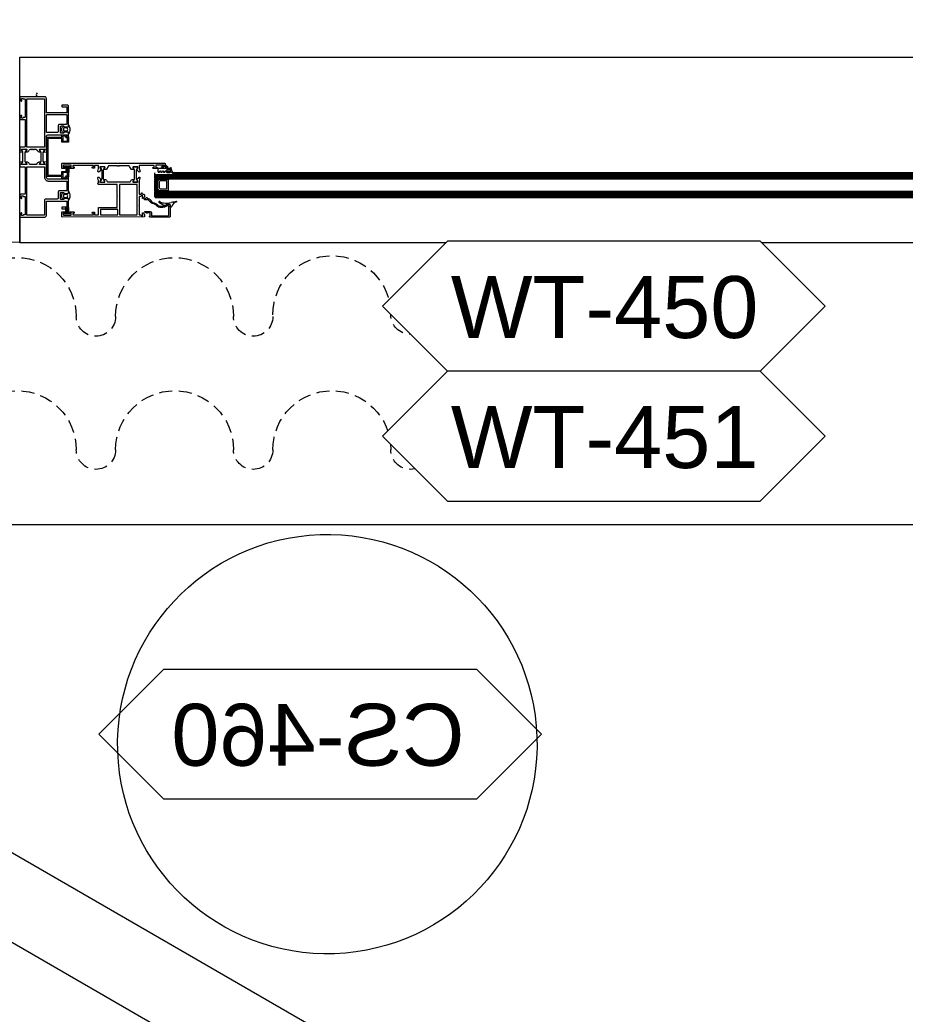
# Model space of a CAD drawing. Header units: centimetres. Extents: x 118932 to 154602, y -32682 to -23521.
# Drawn here: x 140255.7 to 140341.4, y -25338.7 to -25242.4 of the extents above; entities that cross this region are included whole.
import ezdxf
from ezdxf.enums import TextEntityAlignment as Align

# ---------------------------------------------------------------- set-up
doc = ezdxf.new("R2010")
doc.units = ezdxf.units.CM
doc.header["$LTSCALE"] = 50
doc.header["$MEASUREMENT"] = 0
doc.linetypes.add('HIDDEN', pattern=[0.375, 0.25, -0.125])
for name, color, linetype, lineweight, true_color in [('GEN_00_BL_Yazı', 7, 'Continuous', 0, 0x4f5250), ('GEN_02_TF_Mobilya', 7, 'Continuous', 5, 0x745e3d), ('GEN_02_TF_Pencere', 7, 'Continuous', 9, 0x6093ac), ('GEN_05_ML_Alçıpan_giydirme', 7, 'Continuous', 18, 0x7ebab5), ('GEN_05_ML_Mermer', 7, 'Continuous', 9, 0x9d8692)]:
    doc.layers.add(name, color=color, linetype=linetype, lineweight=lineweight, true_color=true_color)
doc.layers.add('GEN_02_TF_Halı', color=7, linetype='Continuous', lineweight=5, true_color=0x903373, transparency=0.8)
doc.styles.add('Arial_6', font='arial.ttf', dxfattribs={"height": 59.5325})

# ---------------------------------------------------------------- blocks, each defined once
blk = doc.blocks.new('P7_')
at = {"layer": 'GEN_02_TF_Pencere'}
for p, q in [((163302.62, -16172.343, 0), (163302.456, -16172.447, 0)), ((163302.87, -16172.342, 0), (163302.62, -16172.343, 0)), ((163302.63, -16172.413, 0), (163302.86, -16172.413, 0)), ((163303.033, -16172.446, 0), (163302.87, -16172.342, 0)), ((163301.785, -16173.069, 0), (163301.835, -16173.019, 0)), ((163301.785, -16173.569, 0), (163301.785, -16173.069, 0)), ((163301.785, -16173.219, 0), (163382.715, -16173.219, 0)), ((163301.785, -16173.319, 0), (163382.715, -16173.319, 0)), ((163302.095, -16172.652, 0), (163302.096, -16172.903, 0)), ((163302.106, -16172.942, 0), (163302.138, -16172.999, 0)), ((163302.52, -16172.625, 0), (163302.125, -16172.625, 0)), ((163302.214, -16172.996, 0), (163302.269, -16172.863, 0)), ((163302.325, -16172.863, 0), (163302.38, -16172.996, 0)), ((163302.456, -16172.999, 0), (163302.534, -16172.859, 0)), ((163302.48, -16172.51, 0), (163302.52, -16172.51, 0)), ((163302.52, -16172.51, 0), (163302.52, -16172.625, 0)), ((163302.589, -16172.862, 0), (163302.645, -16172.996, 0)), ((163302.6, -16172.598, 0), (163302.6, -16172.44, 0)), ((163302.86, -16172.625, 0), (163302.63, -16172.625, 0)), ((163302.72, -16172.999, 0), (163302.799, -16172.859, 0)), ((163302.853, -16172.862, 0), (163302.892, -16172.955, 0)), ((163302.881, -16172.617, 0), (163302.881, -16172.617, 0)), ((163302.89, -16172.439, 0), (163302.89, -16172.598, 0)), ((163302.892, -16172.955, 0), (163302.892, -16172.955, 0)), ((163302.935, -16172.827, 0), (163302.935, -16172.808, 0)), ((163302.935, -16172.827, 0), (163302.935, -16172.827, 0)), ((163302.97, -16172.624, 0), (163302.97, -16172.51, 0)), ((163302.97, -16172.51, 0), (163303.01, -16172.51, 0)), ((163303.27, -16172.624, 0), (163302.97, -16172.624, 0)), ((163302.986, -16173.013, 0), (163303.24, -16173.013, 0)), ((163303.035, -16172.72, 0), (163303.22, -16172.72, 0)), ((163303.221, -16172.915, 0), (163303.035, -16172.915, 0)), ((163303.3, -16172.537, 0), (163303.3, -16172.598, 0)), ((163303.32, -16172.808, 0), (163303.32, -16172.827, 0)), ((163303.399, -16172.967, 0), (163303.611, -16173.166, 0)), ((163303.663, -16173.127, 0), (163303.484, -16172.911, 0)), ((163303.574, -16173.019, 0), (163382.665, -16173.019, 0)), ((163303.656, -16173.119, 0), (163382.715, -16173.119, 0)), ((163301.785, -16173.419, 0), (163382.715, -16173.419, 0)), ((163301.785, -16173.519, 0), (163382.715, -16173.519, 0)), ((163301.835, -16173.619, 0), (163301.785, -16173.569, 0)), ((163302.16, -16173.619, 0), (163301.785, -16173.619, 0)), ((163301.785, -16173.619, 0), (163301.785, -16174.819, 0)), ((163301.785, -16174.819, 0), (163301.785, -16173.619, 0)), ((163301.825, -16174.819, 0), (163301.825, -16173.619, 0)), ((163301.865, -16174.819, 0), (163301.865, -16173.619, 0)), ((163301.905, -16174.819, 0), (163301.905, -16173.619, 0)), ((163301.945, -16174.819, 0), (163301.945, -16173.619, 0)), ((163301.985, -16174.819, 0), (163301.985, -16173.619, 0)), ((163302.01, -16173.769, 0), (163302.16, -16173.619, 0)), ((163302.01, -16174.669, 0), (163302.01, -16173.769, 0)), ((163302.025, -16173.754, 0), (163302.025, -16173.619, 0)), ((163302.065, -16173.714, 0), (163302.065, -16173.619, 0)), ((163302.085, -16173.799, 0), (163302.235, -16173.649, 0)), ((163302.085, -16174.639, 0), (163302.085, -16173.799, 0)), ((163302.105, -16173.674, 0), (163302.105, -16173.619, 0)), ((163302.145, -16173.634, 0), (163302.145, -16173.619, 0)), ((163302.16, -16173.619, 0), (163382.34, -16173.619, 0)), ((163302.235, -16173.649, 0), (163303.085, -16173.649, 0)), ((163302.235, -16173.899, 0), (163302.335, -16173.799, 0)), ((163302.235, -16174.539, 0), (163302.235, -16173.899, 0)), ((163302.335, -16173.799, 0), (163302.935, -16173.799, 0)), ((163302.935, -16173.799, 0), (163302.935, -16174.639, 0)), ((163303.085, -16173.649, 0), (163303.085, -16174.789, 0)), ((163301.785, -16174.869, 0), (163301.835, -16174.819, 0)), ((163301.785, -16174.819, 0), (163302.16, -16174.819, 0)), ((163301.785, -16174.819, 0), (163301.785, -16174.819, 0)), ((163301.785, -16175.369, 0), (163301.785, -16174.869, 0)), ((163301.785, -16174.919, 0), (163382.715, -16174.919, 0)), ((163301.785, -16175.019, 0), (163382.715, -16175.019, 0)), ((163301.785, -16175.119, 0), (163382.715, -16175.119, 0)), ((163301.785, -16175.219, 0), (163382.715, -16175.219, 0)), ((163301.785, -16175.319, 0), (163382.715, -16175.319, 0)), ((163302.16, -16174.819, 0), (163302.01, -16174.669, 0)), ((163302.025, -16174.819, 0), (163302.025, -16174.684, 0)), ((163302.065, -16174.819, 0), (163302.065, -16174.724, 0)), ((163302.235, -16174.789, 0), (163302.085, -16174.639, 0)), ((163302.105, -16174.819, 0), (163302.105, -16174.764, 0)), ((163302.145, -16174.819, 0), (163302.145, -16174.804, 0)), ((163302.16, -16174.819, 0), (163382.34, -16174.819, 0)), ((163302.335, -16174.639, 0), (163302.235, -16174.539, 0)), ((163303.085, -16174.789, 0), (163302.235, -16174.789, 0)), ((163302.935, -16174.639, 0), (163302.335, -16174.639, 0)), ((163301.835, -16175.419, 0), (163301.785, -16175.369, 0)), ((163301.835, -16175.419, 0), (163382.665, -16175.419, 0)), ((163302.237, -16175.819, 0), (163302.25, -16175.821, 0)), ((163302.925, -16176.136, 0), (163302.905, -16176.145, 0)), ((163303.235, -16176.125, 0), (163302.974, -16176.125, 0)), ((163303.265, -16176.335, 0), (163303.265, -16176.15, 0)), ((163303.333, -16176.36, 0), (163303.295, -16176.36, 0)), ((163303.295, -16176.36, 0), (163303.295, -16176.36, 0))]:
    blk.add_line(p, q, dxfattribs=at)
at = {"layer": 'GEN_02_TF_Pencere', "linetype": 'Continuous'}
for p, q in [((163293.159, -16172.515, 0), (163293.159, -16173.025, 0)), ((163293.179, -16172.515, 0), (163293.179, -16173.025, 0)), ((163293.199, -16172.515, 0), (163293.199, -16173.025, 0)), ((163293.219, -16172.515, 0), (163293.219, -16173.025, 0)), ((163293.239, -16172.515, 0), (163293.239, -16173.025, 0)), ((163293.259, -16172.515, 0), (163293.259, -16173.025, 0)), ((163293.279, -16172.515, 0), (163293.279, -16173.025, 0)), ((163293.299, -16172.515, 0), (163293.299, -16173.025, 0)), ((163293.319, -16172.515, 0), (163293.319, -16173.025, 0)), ((163293.339, -16172.515, 0), (163293.339, -16173.025, 0)), ((163293.359, -16172.515, 0), (163293.359, -16173.025, 0)), ((163293.379, -16172.515, 0), (163293.379, -16173.025, 0)), ((163293.399, -16172.515, 0), (163293.399, -16173.025, 0)), ((163293.419, -16172.515, 0), (163293.419, -16173.025, 0)), ((163293.439, -16172.515, 0), (163293.439, -16173.025, 0)), ((163293.459, -16172.515, 0), (163293.459, -16173.025, 0)), ((163293.159, -16176.921, 0), (163293.159, -16176.411, 0)), ((163293.179, -16176.921, 0), (163293.179, -16176.411, 0)), ((163293.199, -16176.921, 0), (163293.199, -16176.411, 0)), ((163293.219, -16176.921, 0), (163293.219, -16176.411, 0)), ((163293.239, -16176.921, 0), (163293.239, -16176.411, 0)), ((163293.259, -16176.921, 0), (163293.259, -16176.411, 0)), ((163293.279, -16176.921, 0), (163293.279, -16176.411, 0)), ((163293.299, -16176.921, 0), (163293.299, -16176.411, 0)), ((163293.319, -16176.921, 0), (163293.319, -16176.411, 0)), ((163293.339, -16176.921, 0), (163293.339, -16176.411, 0)), ((163293.359, -16176.921, 0), (163293.359, -16176.411, 0)), ((163293.379, -16176.921, 0), (163293.379, -16176.411, 0)), ((163293.399, -16176.921, 0), (163293.399, -16176.411, 0)), ((163293.419, -16176.921, 0), (163293.419, -16176.411, 0)), ((163293.439, -16176.921, 0), (163293.439, -16176.411, 0)), ((163293.459, -16176.921, 0), (163293.459, -16176.411, 0))]:
    blk.add_line(p, q, dxfattribs=at)
at = {"layer": 'GEN_02_TF_Pencere', "extrusion": (0, 0, -1), "elevation": 0}
for points in [[(-163289.215, -16167.883), (-163289.215, -16170.514, 0.414214), (-163289.185, -16170.544), (-163288.745, -16170.544, -0.414214), (-163288.715, -16170.574), (-163288.715, -16170.852), (-163288.715, -16171.011), (-163288.953, -16171.032, -0.957329), (-163288.958, -16170.992, 0.267761), (-163288.943, -16170.979), (-163288.885, -16170.82, 0.843081), (-163288.895, -16170.762), (-163289.347, -16170.762, 0.577366), (-163289.373, -16170.807), (-163289.282, -16170.964, 0.182697), (-163289.271, -16170.973, -0.849744), (-163289.277, -16171.012), (-163289.37, -16171.012, -0.267944), (-163289.629, -16170.862), (-163289.658, -16170.812, 0.267966), (-163289.745, -16170.762), (-163289.83, -16170.762, -1), (-163289.89, -16170.762), (-163289.97, -16170.762, -1), (-163290.03, -16170.762), (-163290.088, -16170.762), (-163290.11, -16170.8), (-163290.132, -16170.762), (-163290.255, -16170.762, 0.267964), (-163290.342, -16170.812), (-163290.371, -16170.862, -0.267944), (-163290.631, -16171.012), (-163290.723, -16171.012, -0.849637), (-163290.73, -16170.973, 0.182928), (-163290.719, -16170.964), (-163290.628, -16170.807, 0.577366), (-163290.654, -16170.762), (-163291.105, -16170.762, 0.843087), (-163291.115, -16170.82), (-163291.057, -16170.979, 0.268123), (-163291.042, -16170.992, -0.957545), (-163291.047, -16171.032), (-163291.347, -16171.006, -0.493156), (-163291.364, -16170.979), (-163291.334, -16170.895, -0.312805), (-163291.315, -16170.882, 0.41134), (-163291.285, -16170.852), (-163291.285, -16169.548, 0.414214), (-163291.485, -16169.348), (-163293.256, -16169.348, 0.414214), (-163293.286, -16169.378), (-163293.236, -16169.518, -0.414214), (-163293.266, -16169.548), (-163293.406, -16169.548, -0.414214), (-163293.436, -16169.518), (-163293.436, -16169.168, -0.399096), (-163293.389, -16169.118), (-163293.015, -16169.098, -0.429495), (-163292.983, -16169.128), (-163292.983, -16169.148, 0.414214), (-163292.933, -16169.198), (-163292.735, -16169.198, 0.414214), (-163292.635, -16169.098), (-163292.635, -16168.598, 0.414214), (-163292.735, -16168.498), (-163292.933, -16168.498, 0.414214), (-163292.983, -16168.548), (-163292.983, -16168.568, -0.429487), (-163293.015, -16168.598), (-163293.389, -16168.579, -0.399104), (-163293.436, -16168.529), (-163293.436, -16166.583, -0.414214), (-163293.336, -16166.483), (-163292.815, -16166.483, -0.414214), (-163292.785, -16166.513), (-163292.785, -16166.603, -0.400696), (-163292.814, -16166.633), (-163293.248, -16166.653, 0.400696), (-163293.276, -16166.683), (-163293.276, -16167.193, 0.414214), (-163293.246, -16167.223), (-163291.315, -16167.223, 0.414214), (-163291.285, -16167.193), (-163291.285, -16165.833, -0.414214), (-163291.135, -16165.683), (-163288.745, -16165.683, -0.414214), (-163288.715, -16165.713), (-163288.715, -16165.933, -0.414214), (-163288.865, -16166.083), (-163288.895, -16166.083, -0.414214), (-163288.915, -16166.063), (-163288.915, -16166.012, -0.36604), (-163288.89, -16165.982, 0.365984), (-163288.865, -16165.953), (-163288.865, -16165.863, 0.414214), (-163288.895, -16165.833), (-163289.005, -16165.833, 0.367429), (-163289.035, -16165.858, -0.364526), (-163289.064, -16165.883), (-163289.185, -16165.883, 0.414214), (-163289.215, -16165.913), (-163289.215, -16166.753), (-163289.245, -16166.783), (-163289.215, -16166.813), (-163289.215, -16167.653, 0.414214), (-163289.185, -16167.683), (-163289.064, -16167.683, -0.364526), (-163289.035, -16167.708, 0.367429), (-163289.005, -16167.733), (-163288.895, -16167.733, 0.414214), (-163288.865, -16167.703), (-163288.865, -16167.613, 0.365984), (-163288.89, -16167.583, -0.36604), (-163288.915, -16167.554), (-163288.915, -16167.503, -0.414214), (-163288.895, -16167.483), (-163288.865, -16167.483, -0.414214), (-163288.715, -16167.633), (-163288.715, -16167.803, -0.414214), (-163288.795, -16167.883), (-163289.215, -16167.883)], [(-163291.285, -16169.118), (-163291.285, -16167.433, 0.414189), (-163291.315, -16167.403), (-163293.226, -16167.403, 0.414238), (-163293.256, -16167.433), (-163293.256, -16168.318, 0.414214), (-163293.226, -16168.348), (-163292.535, -16168.348, -0.414214), (-163292.435, -16168.448), (-163292.435, -16169.048, 0.414214), (-163292.335, -16169.148), (-163291.315, -16169.148, 0.414214), (-163291.285, -16169.118)], [(-163293.436, -16168.411, 0.064394), (-163293.52, -16168.619, 0.064394), (-163293.548, -16168.842, 0.129325), (-163293.436, -16169.273), (-163293.436, -16169.123, -0.399528), (-163293.408, -16169.093), (-163292.994, -16169.072, -0.414214), (-163292.964, -16169.102), (-163292.964, -16169.13, 0.414214), (-163292.934, -16169.16), (-163292.927, -16169.16, 0.295923), (-163292.836, -16169.101, 0.104809), (-163292.78, -16168.842, 0.104809), (-163292.836, -16168.583, 0.295923), (-163292.927, -16168.523), (-163292.934, -16168.523, 0.414214), (-163292.964, -16168.553), (-163292.964, -16168.582, -0.414214), (-163292.994, -16168.612), (-163293.408, -16168.591, -0.399528), (-163293.436, -16168.561), (-163293.436, -16168.411)], [(-163292.781, -16169.39, 0.198912), (-163292.79, -16169.368, 0.198912), (-163292.811, -16169.36), (-163293.222, -16169.36, 0.518649), (-163293.25, -16169.4), (-163293.208, -16169.519, -0.518649), (-163293.236, -16169.56), (-163293.402, -16169.56, 0.414214), (-163293.432, -16169.59), (-163293.432, -16170.05, 0.414214), (-163293.402, -16170.08), (-163292.811, -16170.08, 0.414214), (-163292.781, -16170.05), (-163292.781, -16169.71), (-163291.433, -16169.71), (-163291.433, -16171.495), (-163291.433, -16173.28), (-163292.781, -16173.28), (-163292.781, -16172.94, 0.414214), (-163292.811, -16172.91), (-163293.402, -16172.91, 0.414214), (-163293.432, -16172.94), (-163293.432, -16173.4, 0.414214), (-163293.402, -16173.43), (-163293.236, -16173.43, -0.518649), (-163293.208, -16173.47), (-163293.25, -16173.59, 0.518649), (-163293.222, -16173.63), (-163292.811, -16173.63, 0.414214), (-163292.781, -16173.6), (-163292.781, -16173.43, -0.414214), (-163292.751, -16173.4), (-163291.343, -16173.4, 0.414214), (-163291.313, -16173.37), (-163291.313, -16171.495), (-163291.313, -16169.62, 0.414214), (-163291.343, -16169.59), (-163292.751, -16169.59, -0.414214), (-163292.781, -16169.56), (-163292.781, -16169.39)], [(-163292.89, -16169.488, -0.190395), (-163292.881, -16169.509), (-163292.881, -16169.95, -0.414214), (-163292.911, -16169.98), (-163293.302, -16169.98, -0.414214), (-163293.332, -16169.95), (-163293.332, -16169.69, -0.414214), (-163293.302, -16169.66), (-163293.262, -16169.66, 0.505029), (-163293.119, -16169.465), (-163292.909, -16169.479, -0.190395), (-163292.89, -16169.488)], [(-163293.295, -16168.697), (-163292.97, -16168.713, -0.337036), (-163292.942, -16168.736, -0.054259), (-163292.93, -16168.841, -0.054259), (-163292.942, -16168.947, -0.337036), (-163292.97, -16168.97), (-163293.295, -16168.987, -0.32284), (-163293.324, -16168.968, -0.093955), (-163293.348, -16168.842, -0.093955), (-163293.324, -16168.716, -0.32284), (-163293.295, -16168.697)], [(-163289.015, -16171.926), (-163289.015, -16171.078, -0.131652), (-163288.999, -16171.018), (-163288.895, -16170.838), (-163288.895, -16170.802, 0.414214), (-163288.935, -16170.762), (-163289.275, -16170.762, 0.414214), (-163289.315, -16170.802), (-163289.315, -16170.838), (-163289.211, -16171.018, -0.131652), (-163289.195, -16171.078), (-163289.195, -16171.926, -0.131652), (-163289.211, -16171.986), (-163289.315, -16172.166), (-163289.315, -16172.202, 0.414214), (-163289.275, -16172.242), (-163288.935, -16172.242, 0.414214), (-163288.895, -16172.202), (-163288.895, -16172.166), (-163288.999, -16171.986, -0.131652), (-163289.015, -16171.926)], [(-163290.774, -16171.926), (-163290.774, -16171.078, -0.131652), (-163290.758, -16171.018), (-163290.654, -16170.838), (-163290.654, -16170.802, 0.414214), (-163290.694, -16170.762), (-163291.034, -16170.762, 0.414214), (-163291.074, -16170.802), (-163291.074, -16170.838), (-163290.97, -16171.018, -0.131652), (-163290.954, -16171.078), (-163290.954, -16171.926, -0.131652), (-163290.97, -16171.986), (-163291.074, -16172.166), (-163291.074, -16172.202, 0.414214), (-163291.034, -16172.242), (-163290.694, -16172.242, 0.414214), (-163290.654, -16172.202), (-163290.654, -16172.166), (-163290.758, -16171.986, -0.131652), (-163290.774, -16171.926)], [(-163288.745, -16177.325), (-163291.135, -16177.325, -0.414214), (-163291.285, -16177.175), (-163291.285, -16175.815, 0.414214), (-163291.315, -16175.785), (-163293.246, -16175.785, 0.414214), (-163293.276, -16175.815), (-163293.276, -16176.325, 0.400696), (-163293.248, -16176.355), (-163292.814, -16176.375, -0.400696), (-163292.785, -16176.405), (-163292.785, -16176.495, -0.414214), (-163292.815, -16176.525), (-163293.336, -16176.525, -0.414214), (-163293.436, -16176.425), (-163293.436, -16175.604, -0.399104), (-163293.389, -16175.554), (-163293.015, -16175.535, -0.429487), (-163292.983, -16175.565), (-163292.983, -16175.585, 0.414214), (-163292.933, -16175.635), (-163292.735, -16175.635, 0.414214), (-163292.635, -16175.535), (-163292.635, -16175.035, 0.414214), (-163292.735, -16174.935), (-163292.933, -16174.935, 0.414214), (-163292.983, -16174.985), (-163292.983, -16175.005, -0.429495), (-163293.015, -16175.035), (-163293.389, -16175.015, -0.399096), (-163293.436, -16174.965), (-163293.436, -16173.489, -0.414214), (-163293.406, -16173.459), (-163293.268, -16173.459, -0.518649), (-163293.24, -16173.499), (-163293.283, -16173.619, 0.518649), (-163293.254, -16173.659), (-163291.485, -16173.659, 0.414214), (-163291.285, -16173.459), (-163291.285, -16172.156, 0.41134), (-163291.315, -16172.126, -0.312805), (-163291.334, -16172.113), (-163291.364, -16172.029, -0.493156), (-163291.347, -16172.002), (-163291.047, -16171.976, -0.957545), (-163291.042, -16172.016, 0.268123), (-163291.057, -16172.028), (-163291.115, -16172.188, 0.843087), (-163291.105, -16172.246), (-163290.654, -16172.246, 0.577366), (-163290.628, -16172.201), (-163290.719, -16172.044, 0.182928), (-163290.73, -16172.035, -0.849637), (-163290.723, -16171.996), (-163290.631, -16171.996, -0.267944), (-163290.371, -16172.146), (-163290.342, -16172.196, 0.267964), (-163290.255, -16172.246), (-163290.132, -16172.246), (-163290.11, -16172.208), (-163290.088, -16172.246), (-163290.03, -16172.246, -1), (-163289.97, -16172.246), (-163289.89, -16172.246, -1), (-163289.83, -16172.246), (-163289.745, -16172.246, 0.267966), (-163289.658, -16172.196), (-163289.629, -16172.146, -0.267944), (-163289.37, -16171.996), (-163289.277, -16171.996, -0.849744), (-163289.271, -16172.035, 0.182697), (-163289.282, -16172.044), (-163289.373, -16172.201, 0.577366), (-163289.347, -16172.246), (-163288.895, -16172.246, 0.843081), (-163288.885, -16172.188), (-163288.943, -16172.028, 0.267761), (-163288.958, -16172.016, -0.957329), (-163288.953, -16171.976), (-163288.715, -16171.997), (-163288.715, -16172.156), (-163288.715, -16172.434, -0.414214), (-163288.745, -16172.464), (-163289.185, -16172.464, 0.414214), (-163289.215, -16172.494), (-163289.215, -16175.125), (-163288.795, -16175.125, -0.414214), (-163288.715, -16175.205), (-163288.715, -16175.375, -0.414214), (-163288.865, -16175.525), (-163288.895, -16175.525, -0.414214), (-163288.915, -16175.505), (-163288.915, -16175.454, -0.36604), (-163288.89, -16175.425, 0.365984), (-163288.865, -16175.395), (-163288.865, -16175.305, 0.414214), (-163288.895, -16175.275), (-163289.005, -16175.275, 0.367429), (-163289.035, -16175.3, -0.364526), (-163289.064, -16175.325), (-163289.185, -16175.325, 0.414214), (-163289.215, -16175.355), (-163289.215, -16176.195), (-163289.245, -16176.225), (-163289.215, -16176.255), (-163289.215, -16177.095, 0.414214), (-163289.185, -16177.125), (-163289.064, -16177.125, -0.364526), (-163289.035, -16177.15, 0.367429), (-163289.005, -16177.175), (-163288.895, -16177.175, 0.414214), (-163288.865, -16177.145), (-163288.865, -16177.055, 0.365984), (-163288.89, -16177.025, -0.36604), (-163288.915, -16176.996), (-163288.915, -16176.945, -0.414214), (-163288.895, -16176.925), (-163288.865, -16176.925, -0.414214), (-163288.715, -16177.075), (-163288.715, -16177.295, -0.414214), (-163288.745, -16177.325)], [(-163292.815, -16172.117), (-163302.755, -16172.117, 0.414214), (-163302.785, -16172.147), (-163302.785, -16172.587, 0.414214), (-163302.755, -16172.617), (-163302.555, -16172.617, 0.414214), (-163302.485, -16172.547, 0.414214), (-163302.515, -16172.517), (-163302.595, -16172.517, -0.414214), (-163302.645, -16172.467), (-163302.645, -16172.347, -0.414214), (-163302.595, -16172.297), (-163301.925, -16172.297, -0.414214), (-163301.875, -16172.347), (-163301.875, -16172.467, -0.414214), (-163301.925, -16172.517), (-163302.005, -16172.517, 0.414214), (-163302.035, -16172.547, 0.414214), (-163301.965, -16172.617), (-163301.655, -16172.617, 0.414214), (-163301.605, -16172.567), (-163301.605, -16172.547, 0.414214), (-163301.635, -16172.517), (-163301.705, -16172.517, -0.414214), (-163301.735, -16172.487), (-163301.735, -16172.317), (-163300.315, -16172.317, -0.414214), (-163300.285, -16172.347), (-163300.285, -16172.618), (-163300.355, -16172.878, 0.700075), (-163300.247, -16172.954), (-163300.229, -16172.941), (-163300.058, -16172.768, 0.617785), (-163300.074, -16172.708, -0.283333), (-163300.097, -16172.686), (-163300.148, -16172.502), (-163300.148, -16172.484, -0.673162), (-163300.096, -16172.463, 0.202354), (-163300.075, -16172.472), (-163299.688, -16172.472, -0.415901), (-163299.658, -16172.502), (-163299.658, -16172.524, -0.137872), (-163299.662, -16172.539), (-163299.755, -16172.692, 0.585714), (-163299.738, -16172.722), (-163299.596, -16172.722, 0.30109), (-163299.51, -16172.674), (-163299.352, -16172.414, -0.261413), (-163299.266, -16172.367), (-163298.442, -16172.367), (-163298.42, -16172.405), (-163298.398, -16172.367), (-163298.34, -16172.367, 1), (-163298.28, -16172.367), (-163298.2, -16172.367, 1), (-163298.14, -16172.367), (-163297.354, -16172.367, -0.261413), (-163297.269, -16172.414), (-163297.11, -16172.674, 0.261381), (-163297.025, -16172.722), (-163296.883, -16172.722, 0.585524), (-163296.865, -16172.692), (-163296.958, -16172.539, -0.137707), (-163296.963, -16172.524), (-163296.963, -16172.502, -0.414214), (-163296.933, -16172.472), (-163296.546, -16172.472, 0.202488), (-163296.524, -16172.463, -0.673126), (-163296.473, -16172.484), (-163296.473, -16172.502), (-163296.524, -16172.686, -0.283536), (-163296.547, -16172.708, 0.617796), (-163296.562, -16172.768), (-163296.391, -16172.941), (-163296.373, -16172.954, 0.700399), (-163296.266, -16172.878), (-163296.335, -16172.618), (-163296.335, -16172.347, -0.414214), (-163296.305, -16172.317), (-163295.985, -16172.317, -0.414214), (-163295.955, -16172.347), (-163295.955, -16172.557, 0.414214), (-163295.925, -16172.587), (-163295.765, -16172.587, 0.414214), (-163295.735, -16172.557), (-163295.735, -16172.497, 0.414214), (-163295.765, -16172.467), (-163295.835, -16172.467), (-163295.835, -16172.317), (-163293.835, -16172.317), (-163293.835, -16172.467), (-163293.935, -16172.467, 0.414214), (-163293.965, -16172.497), (-163293.965, -16172.567, 0.414214), (-163293.915, -16172.617), (-163293.605, -16172.617, 0.414214), (-163293.535, -16172.547, 0.414214), (-163293.565, -16172.517), (-163293.645, -16172.517, -0.414214), (-163293.695, -16172.467), (-163293.695, -16172.347, -0.414214), (-163293.645, -16172.297), (-163292.975, -16172.297, -0.414214), (-163292.925, -16172.347), (-163292.925, -16172.467, -0.414214), (-163292.975, -16172.517), (-163293.055, -16172.517, 0.414214), (-163293.085, -16172.547, 0.414214), (-163293.015, -16172.617), (-163292.815, -16172.617, 0.414214), (-163292.785, -16172.587), (-163292.785, -16172.147, 0.414214), (-163292.815, -16172.117)], [(-163291.105, -16177.145), (-163289.395, -16177.145), (-163289.395, -16172.464), (-163291.105, -16172.464), (-163291.105, -16173.459, -0.414214), (-163291.485, -16173.839), (-163293.226, -16173.839, 0.414214), (-163293.256, -16173.869), (-163293.256, -16174.755, 0.414214), (-163293.226, -16174.785), (-163292.535, -16174.785, -0.414214), (-163292.435, -16174.885), (-163292.435, -16175.485, 0.414214), (-163292.335, -16175.585), (-163291.205, -16175.585, -0.414214), (-163291.105, -16175.685), (-163291.105, -16177.145)], [(-163292.881, -16173.04), (-163292.881, -16173.481, -0.395113), (-163292.909, -16173.511), (-163293.119, -16173.525, 0.505029), (-163293.262, -16173.33), (-163293.302, -16173.33, -0.414214), (-163293.332, -16173.3), (-163293.332, -16173.04, -0.414214), (-163293.302, -16173.01), (-163292.911, -16173.01, -0.414214), (-163292.881, -16173.04)], [(-163296.821, -16173.636), (-163296.821, -16172.788, 0.131653), (-163296.837, -16172.728), (-163296.941, -16172.548), (-163296.941, -16172.512, -0.414213), (-163296.901, -16172.472), (-163296.561, -16172.472, -0.414214), (-163296.521, -16172.512), (-163296.521, -16172.548), (-163296.625, -16172.728, 0.131652), (-163296.641, -16172.788), (-163296.641, -16173.636, 0.131652), (-163296.625, -16173.696), (-163296.521, -16173.876), (-163296.521, -16173.912, -0.414214), (-163296.561, -16173.952), (-163296.901, -16173.952, -0.414213), (-163296.941, -16173.912), (-163296.941, -16173.876), (-163296.837, -16173.696, 0.131652), (-163296.821, -16173.636)], [(-163299.817, -16173.634), (-163299.817, -16172.787, -0.131653), (-163299.801, -16172.727), (-163299.697, -16172.547), (-163299.697, -16172.511, 0.414213), (-163299.737, -16172.471), (-163300.077, -16172.471, 0.414214), (-163300.117, -16172.511), (-163300.117, -16172.547), (-163300.013, -16172.727, -0.131652), (-163299.997, -16172.787), (-163299.997, -16173.634, -0.131652), (-163300.013, -16173.694), (-163300.117, -16173.874), (-163300.117, -16173.911, 0.414214), (-163300.077, -16173.951), (-163299.737, -16173.951, 0.414213), (-163299.697, -16173.911), (-163299.697, -16173.874), (-163299.801, -16173.694, -0.131652), (-163299.817, -16173.634)], [(-163300.755, -16177.32), (-163292.815, -16177.325, 0.198912), (-163292.794, -16177.316, 0.198912), (-163292.785, -16177.295), (-163292.785, -16176.855, 0.414214), (-163292.815, -16176.825), (-163293.015, -16176.825, 0.414214), (-163293.085, -16176.895, 0.414214), (-163293.055, -16176.925), (-163292.975, -16176.925, -0.414214), (-163292.925, -16176.975), (-163292.925, -16177.095, -0.414214), (-163292.975, -16177.145), (-163293.645, -16177.145, -0.414214), (-163293.695, -16177.095), (-163293.695, -16176.975, -0.414214), (-163293.645, -16176.925), (-163293.565, -16176.925, 0.414214), (-163293.535, -16176.895, 0.414214), (-163293.605, -16176.825), (-163293.915, -16176.824, 0.414214), (-163293.965, -16176.874), (-163293.965, -16176.944, 0.414214), (-163293.935, -16176.974), (-163293.835, -16176.974), (-163293.835, -16177.124), (-163295.835, -16177.123), (-163295.835, -16176.973), (-163295.765, -16176.973, 0.414214), (-163295.735, -16176.943), (-163295.735, -16176.883, 0.414214), (-163295.765, -16176.853), (-163295.925, -16176.853, 0.414214), (-163295.955, -16176.883), (-163295.955, -16177.093, -0.414214), (-163295.985, -16177.123), (-163296.335, -16177.123), (-163296.335, -16176.423, 0.414213), (-163296.365, -16176.393), (-163298.135, -16176.392), (-163298.134, -16175.312), (-163298.164, -16175.282), (-163298.134, -16175.252), (-163298.134, -16174.172), (-163296.384, -16174.173, 0.414277), (-163296.284, -16174.073), (-163296.284, -16174.038, 0.339312), (-163296.299, -16174.019), (-163296.319, -16174.013, -0.339802), (-163296.334, -16173.994), (-163296.333, -16173.807), (-163296.264, -16173.546, 0.700085), (-163296.371, -16173.471), (-163296.389, -16173.484), (-163296.56, -16173.656, 0.617948), (-163296.545, -16173.716, -0.283637), (-163296.522, -16173.738), (-163296.471, -16173.922), (-163296.471, -16173.941, -0.673161), (-163296.523, -16173.962, 0.202488), (-163296.544, -16173.952), (-163296.931, -16173.952, -0.414214), (-163296.961, -16173.922), (-163296.961, -16173.901, -0.137872), (-163296.957, -16173.885), (-163296.864, -16173.733, 0.585524), (-163296.881, -16173.702), (-163297.023, -16173.702, 0.261413), (-163297.109, -16173.75), (-163297.184, -16173.874, -0.261413), (-163297.27, -16173.922), (-163298.177, -16173.922), (-163299.347, -16173.921, -0.261413), (-163299.433, -16173.873), (-163299.508, -16173.749, 0.261413), (-163299.594, -16173.701), (-163299.736, -16173.701, 0.585524), (-163299.753, -16173.731), (-163299.66, -16173.883, -0.137872), (-163299.656, -16173.899), (-163299.656, -16173.921, -0.414214), (-163299.686, -16173.951), (-163300.073, -16173.95, 0.202488), (-163300.095, -16173.959, -0.673161), (-163300.146, -16173.939), (-163300.146, -16173.92), (-163300.095, -16173.736, -0.283637), (-163300.072, -16173.714, 0.617948), (-163300.056, -16173.654), (-163300.227, -16173.481), (-163300.245, -16173.469, 0.700085), (-163300.353, -16173.544), (-163300.283, -16173.805), (-163300.284, -16175.091, -0.414214), (-163300.314, -16175.121), (-163300.454, -16175.121, -0.414214), (-163300.484, -16175.091), (-163300.484, -16175.001, 0.463003), (-163300.518, -16174.971, 0.372825), (-163300.604, -16175.07), (-163300.604, -16175.091, -0.414214), (-163300.634, -16175.121), (-163300.704, -16175.12, 0.414214), (-163300.784, -16175.2), (-163300.784, -16175.37, 0.414214), (-163300.634, -16175.521), (-163300.614, -16175.521, 0.414214), (-163300.584, -16175.491), (-163300.584, -16175.45, 0.380812), (-163300.609, -16175.42, -0.365977), (-163300.634, -16175.391), (-163300.634, -16175.301, -0.414214), (-163300.604, -16175.271), (-163300.494, -16175.271, -0.365977), (-163300.465, -16175.296, 0.369187), (-163300.435, -16175.321), (-163300.314, -16175.321, -0.414214), (-163300.284, -16175.351), (-163300.285, -16176.191), (-163300.255, -16176.221), (-163300.285, -16176.251), (-163300.285, -16177.091, -0.414214), (-163300.315, -16177.121), (-163300.436, -16177.121, 0.365995), (-163300.466, -16177.146, -0.365977), (-163300.495, -16177.171), (-163300.605, -16177.171, -0.414214), (-163300.635, -16177.141), (-163300.635, -16177.051, -0.374045), (-163300.61, -16177.021, 0.366034), (-163300.585, -16176.991), (-163300.585, -16176.951, 0.414214), (-163300.615, -16176.921), (-163300.635, -16176.921, 0.414214), (-163300.785, -16177.07), (-163300.785, -16177.29, 0.414214), (-163300.755, -16177.32)], [(-163293.436, -16174.847, 0.064394), (-163293.52, -16175.055, 0.064394), (-163293.548, -16175.278, 0.129325), (-163293.436, -16175.709), (-163293.436, -16175.559, -0.399528), (-163293.408, -16175.529), (-163292.994, -16175.508, -0.414214), (-163292.964, -16175.538), (-163292.964, -16175.566, 0.414214), (-163292.934, -16175.596), (-163292.927, -16175.596, 0.295923), (-163292.836, -16175.537, 0.104809), (-163292.78, -16175.278, 0.104809), (-163292.836, -16175.019, 0.295923), (-163292.927, -16174.96), (-163292.934, -16174.96, 0.414214), (-163292.964, -16174.99), (-163292.964, -16175.018, -0.414214), (-163292.994, -16175.048), (-163293.408, -16175.027, -0.399528), (-163293.436, -16174.997), (-163293.436, -16174.847)], [(-163293.295, -16175.133), (-163292.97, -16175.149, -0.337036), (-163292.942, -16175.173, -0.054259), (-163292.93, -16175.278, -0.054259), (-163292.942, -16175.383, -0.337036), (-163292.97, -16175.406), (-163293.295, -16175.423, -0.32284), (-163293.324, -16175.404, -0.093955), (-163293.348, -16175.278, -0.093955), (-163293.324, -16175.152, -0.32284), (-163293.295, -16175.133)], [(-163303.235, -16177.325), (-163301.315, -16177.325, 0.41421), (-163301.285, -16177.295), (-163301.285, -16177.235, 0.41421), (-163301.315, -16177.205), (-163301.335, -16177.205), (-163301.335, -16176.905), (-163301.065, -16176.905), (-163301.045, -16176.94, 0.414213), (-163301.004, -16176.951), (-163300.833, -16176.852, 0.767327), (-163300.851, -16176.785), (-163301.355, -16176.785, 0.414213), (-163301.455, -16176.885), (-163301.455, -16177.155, -0.414213), (-163301.505, -16177.205), (-163303.095, -16177.205, -0.414213), (-163303.145, -16177.155), (-163303.145, -16176.295, -0.414213), (-163303.095, -16176.245), (-163303.044, -16176.245, -0.127549), (-163303.01, -16176.254, 0.13898), (-163302.415, -16176.394), (-163302.266, -16176.394, 0.215322), (-163302.026, -16176.285, -0.168624), (-163301.569, -16176.027, 0.197358), (-163301.364, -16175.896), (-163301.256, -16175.742, -0.244575), (-163301.109, -16175.665), (-163300.83, -16175.665, 0.767327), (-163300.802, -16175.563), (-163301, -16175.449, 0.577351), (-163301.045, -16175.475), (-163301.045, -16175.545), (-163301.109, -16175.545, 0.244575), (-163301.355, -16175.673), (-163301.463, -16175.827, -0.197358), (-163301.591, -16175.909, 0.168624), (-163302.116, -16176.206, -0.215322), (-163302.266, -16176.274), (-163302.513, -16176.274, -0.114883), (-163302.949, -16176.15, 0.126996), (-163303.046, -16176.125), (-163303.235, -16176.125, 0.414213), (-163303.265, -16176.155), (-163303.265, -16177.295, 0.414213), (-163303.235, -16177.325)], [(-163298.206, -16176.6, -0.198912), (-163298.185, -16176.592), (-163296.565, -16176.592, -0.414214), (-163296.535, -16176.622), (-163296.535, -16177.093, -0.414214), (-163296.565, -16177.123), (-163298.185, -16177.122, -0.414214), (-163298.215, -16177.092), (-163298.215, -16176.622, -0.198912), (-163298.206, -16176.6)]]:
    blk.add_lwpolyline(points, format="xyb", close=True, dxfattribs=at)
for points in [[(-163289.395, -16170.544), (-163289.395, -16165.863), (-163291.105, -16165.863), (-163291.105, -16170.544), (-163289.395, -16170.544)], [(-163298.375, -16177.122), (-163300.085, -16177.121), (-163300.084, -16174.17), (-163298.374, -16174.171), (-163298.375, -16177.122)]]:
    blk.add_lwpolyline(points, close=True, dxfattribs=at)
at = {"layer": 'GEN_02_TF_Pencere', "linetype": 'Continuous', "elevation": 0}
for points in [[(163293.649, -16172.515), (163292.969, -16172.515), (163292.969, -16172.425), (163293.649, -16172.425), (163293.649, -16172.515)], [(163292.969, -16176.921), (163293.649, -16176.921), (163293.649, -16177.011), (163292.969, -16177.011), (163292.969, -16176.921)]]:
    blk.add_lwpolyline(points, close=True, dxfattribs=at)
at = {"layer": 'GEN_02_TF_Pencere'}
blk.add_arc((163290.638, -16165.479, 0), 0.332, 142.14422, 217.85578, dxfattribs=at)
at = {"layer": 'GEN_02_TF_Pencere', "extrusion": (0, 0, -1)}
for centre, major_axis, start_param, end_param in [((163302.63, -16172.44, 0), (-0.03, 0), -0.001157, 1.56964), ((163302.86, -16172.439, 0), (0.03, 0), 4.711233, 6.282031), ((163302.125, -16172.652, 0), (0.03, 0), 3.140437, 4.711235), ((163302.196, -16172.903, 0), (0.1, 0), 2.680578, 3.140437), ((163302.175, -16172.983, 0), (-0.0413, 0), 3.504733, 5.82217), ((163302.297, -16172.872, 0), (0.03, 0), 3.490789, 5.931679), ((163302.419, -16172.983, 0), (0.0413, 0), 0.458704, 2.776141), ((163302.48, -16172.475, 0), (-0.04, 0), 4.711234, 7.229163), ((163302.561, -16172.872, 0), (-0.03, 0), 0.487351, 2.788352), ((163302.63, -16172.598, 0), (-0.03, 0), 4.711232, 6.282029), ((163302.683, -16172.983, 0), (0.0413, 0), 0.458705, 2.776142), ((163302.825, -16172.871, 0), (0.03, 0), 3.628945, 5.929947), ((163302.86, -16172.598, 0), (-0.03, 0), 3.925836, 4.711232), ((163302.86, -16172.598, 0), (-0.03, 0), 3.140439, 3.925836), ((163302.986, -16172.925, 0), (0.1, 0), 2.178997, 2.788351), ((163302.986, -16172.925, 0), (-0.1, 0), 4.711235, 5.320589), ((163303.035, -16172.808, 0), (0.1, 0), 3.140436, 4.711234), ((163303.035, -16172.827, 0), (0.1, 0), 1.569641, 3.140438), ((163303.01, -16172.475, 0), (0.04, 0), -0.948289, 1.56964), ((163303.22, -16172.808, 0), (0.1, 0), 4.711232, 6.28203), ((163303.22, -16172.827, 0), (-0.1, 0), 3.140436, 4.711234), ((163303.24, -16172.925, 0), (-0.1, 0), 3.745027, 4.711234), ((163303.27, -16172.598, 0), (0.03, 0), -0.001157, 1.56964), ((163303.33, -16172.537, 0), (0.03, 0), 3.140437, 6.105223), ((163303.364, -16173, 0), (0.0509, 0), 3.745027, 5.454025), ((163307.655, -16172.007, 0), (4.337, 0), 2.949895, 3.003759), ((163303.889, -16172.652, 0), (0.5, 0), 2.512106, 2.949893), ((163303.634, -16173.144, 0), (0.0344, 0), -0.614619, 2.340265)]:
    blk.add_ellipse(centre, major_axis=major_axis, ratio=0.881548, start_param=start_param, end_param=end_param, dxfattribs=at)
at = {"layer": 'GEN_02_TF_Pencere'}
for centre, major_axis, start_param, end_param in [((163302.237, -16175.861, 0), (-0.05, 0), -1.570583, 0.325144), ((163304.532, -16173.643, 0), (3.543, 0), 3.990064, 4.134382), ((163302.24, -16175.852, 0), (0.0382, 0), 0.629084, 1.300082), ((163302.786, -16175.234, 0), (-0.88, 0), 0.944914, 1.386057), ((163302.761, -16175.938, 0), (-0.286, 0), 0.956763, 2.099792), ((163302.92, -16174.684, 0), (-1.549, 0), 1.378609, 1.866448), ((163302.974, -16176.209, 0), (0.1, 0), 1.57081, 2.088079), ((163303.235, -16176.15, 0), (0.03, 0), 0.000001, 1.570795), ((163303.333, -16176.276, 0), (-0.1, 0), 1.570967, 2.940044), ((163305.714, -16183.096, 0), (8.856, 0), 1.777943, 1.838474), ((163304.06, -16176.392, 0), (0.64, 0), 1.805526, 2.955356), ((163303.901, -16175.846, 0), (-0.03, 0), 3.142037, 4.994419), ((163303.901, -16175.846, 0), (0.03, 0), -1.226961, -0.000036), ((163303.295, -16176.335, 0), (0.03, 0), 3.141594, 4.712388)]:
    blk.add_ellipse(centre, major_axis=major_axis, ratio=0.839387, start_param=start_param, end_param=end_param, dxfattribs=at)
at = {"layer": 'GEN_05_ML_Mermer', "elevation": 0}
blk.add_lwpolyline([(163483.715, -16179.824), (163288.715, -16179.824), (163288.715, -16161.825), (163483.715, -16161.825)], close=True, dxfattribs=at)
blk = doc.blocks.new('dograma level 0 d blok')
at = {"layer": 'GEN_05_ML_Alçıpan_giydirme', "color": 1}
blk.add_blockref('P7_', (-163013.254, 18146.13, 0), dxfattribs=at)
blk = doc.blocks.new('FFE-Tag')
at = {"color": 0}
blk.add_wipeout([(-8.761, 0), (-6.189, 2.572), (6.189, 2.572), (8.761, 0), (6.189, -2.572), (-6.189, -2.572)], dxfattribs=at).dxf.layer = 'GEN_00_BL_Yazı'
at = {"layer": 'GEN_00_BL_Yazı', "color": 0}
for p, q in [((-8.761, 0), (-6.189, 2.572)), ((6.189, 2.572), (-6.189, 2.572)), ((8.761, 0), (6.189, 2.572)), ((-8.761, 0), (-6.189, -2.572)), ((8.761, 0), (6.189, -2.572)), ((-6.189, -2.572), (6.189, -2.572))]:
    blk.add_line(p, q, dxfattribs=at)
blk = doc.blocks.new('CS-460_SideTable_R40')
at = {"layer": 'GEN_00_BL_Yazı', "xscale": 24.48801272789115, "yscale": 24.48801272789115, "zscale": 24.48801272789115, "rotation": 181.9776773082424}
blk.add_blockref('FFE-Tag', (-6.67, -10.03), dxfattribs=at)
at = {"layer": 'GEN_02_TF_Mobilya'}
for start, end in [(360, 180), (180, 360)]:
    blk.add_arc((0, 0), 203.2, start, end, dxfattribs=at)
at = {"layer": 'GEN_00_BL_Yazı', "insert": (134.29, -34.42), "char_height": 60, "attachment_point": 1, "rotation": 181.97768, "style": 'Arial_6'}
blk.add_mtext('CS-460', dxfattribs=at)
blk = doc.blocks.new('Drapery Nest - Drape-V396-TYPE F')
at = {"layer": 'GEN_02_TF_Mobilya', "linetype": 'HIDDEN'}
for points in [[(0, 95.25, -1), (0, 133.35, 1), (0, 247.65, -1), (0, 285.75, 1), (0, 400.05, -1), (0, 438.15, 1), (0, 400.05, -1), (0, 285.75, 1), (0, 247.65, -1), (0, 133.35, 1), (0, 95.25, -1), (0, -19.05, 1)], [(0, -361.95, -1), (0, -323.85, 1), (0, -209.55, -1), (0, -171.45, 1), (0, -57.15, -1), (0, -19.05, 1), (0, -57.15, -1), (0, -171.45, 1), (0, -209.55, -1), (0, -323.85, 1), (0, -361.95, -1), (0, -476.25, 1)], [(0, -819.15, -1), (0, -781.05, 1), (0, -666.75, -1), (0, -628.65, 1), (0, -514.35, -1), (0, -476.25, 1), (0, -514.35, -1), (0, -628.65, 1), (0, -666.75, -1), (0, -781.05, 1), (0, -819.15, -1), (0, -933.45, 1)]]:
    blk.add_lwpolyline(points, format="xyb", close=True, dxfattribs=at)
blk = doc.blocks.new('Drapery Nest - Drape-V397-TYPE F')
at = {"layer": 'GEN_02_TF_Mobilya', "linetype": 'HIDDEN'}
for points in [[(0, 95.25, -1), (0, 133.35, 1), (0, 247.65, -1), (0, 285.75, 1), (0, 400.05, -1), (0, 438.15, 1), (0, 400.05, -1), (0, 285.75, 1), (0, 247.65, -1), (0, 133.35, 1), (0, 95.25, -1), (0, -19.05, 1)], [(-1.81, -361.95, -1), (-1.81, -323.85, 1), (-1.81, -209.55, -1), (-1.81, -171.45, 1), (-1.81, -57.15, -1), (-1.81, -19.05, 1), (-1.81, -57.15, -1), (-1.81, -171.45, 1), (-1.81, -209.55, -1), (-1.81, -323.85, 1), (-1.81, -361.95, -1), (-1.81, -476.25, 1)], [(-1.81, -819.15, -1), (-1.81, -781.05, 1), (-1.81, -666.75, -1), (-1.81, -628.65, 1), (-1.81, -514.35, -1), (-1.81, -476.25, 1), (-1.81, -514.35, -1), (-1.81, -628.65, 1), (-1.81, -666.75, -1), (-1.81, -781.05, 1), (-1.81, -819.15, -1), (-1.81, -933.45, 1)]]:
    blk.add_lwpolyline(points, format="xyb", close=True, dxfattribs=at)
blk = doc.blocks.new('WT-450_BlackoutCurtains')
at = {"layer": 'GEN_00_BL_Yazı', "xscale": 2.448801272789173, "yscale": 2.448801272789173, "zscale": 2.448801272789173, "rotation": 134.9999999999806}
blk.add_blockref('FFE-Tag', (0, 0), dxfattribs=at)
at = {"layer": 'GEN_00_BL_Yazı', "insert": (8.414, -12.549), "char_height": 6, "width": 35.72976, "attachment_point": 1, "rotation": 135, "style": 'Arial_6'}
blk.add_mtext('WT-450', dxfattribs=at)
blk = doc.blocks.new('WT-451_SheerCurtain')
at = {"layer": 'GEN_00_BL_Yazı', "xscale": 2.448801272789174, "yscale": 2.448801272789174, "zscale": 2.448801272789174, "rotation": 134.9999999999815}
blk.add_blockref('FFE-Tag', (0, 0), dxfattribs=at)
at = {"layer": 'GEN_00_BL_Yazı', "insert": (8.414, -12.549), "char_height": 6, "attachment_point": 1, "rotation": 135, "style": 'Arial_6'}
blk.add_mtext('WT-451', dxfattribs=at)
blk = doc.blocks.new('UP-451_LoungeChair')
at = {"layer": 'GEN_02_TF_Mobilya'}
for p, q in [((-406.4, 406.4), (-331.4, 406.4)), ((-406.4, -144.94), (-406.4, 406.4)), ((-331.4, 406.4), (331.4, 406.4)), ((-331.4, 406.4), (-331.4, -126.56)), ((331.4, 406.4), (406.4, 406.4)), ((331.4, -306.4), (331.4, 406.4)), ((406.4, 406.4), (406.4, -306.4)), ((-331.4, -126.56), (-331.4, -306.4)), ((-406.4, -306.4), (-406.4, -144.94)), ((-331.4, -230.2), (331.4, -230.2)), ((406.4, -306.4), (-406.4, -306.4)), ((-406.4, -306.4), (-406.4, -406.4)), ((406.4, -406.4), (406.4, -306.4)), ((-406.4, -406.4), (406.4, -406.4))]:
    blk.add_line(p, q, dxfattribs=at)
at = {"layer": 'GEN_00_BL_Yazı', "xscale": -24.48801272789174, "yscale": 24.48801272789174, "zscale": 24.48801272789174, "rotation": 179.9999999999789}
blk.add_blockref('FFE-Tag', (0, 293.41), dxfattribs=at)
at = {"layer": 'GEN_00_BL_Yazı', "style": 'Arial_6', "width": 0.7}
blk.add_attdef('KOD', text='', height=60, rotation=360, dxfattribs=at).set_placement((0, 293.41), align=Align.MIDDLE_CENTER)
blk = doc.blocks.new('D blok level 1 tefrişler')
at = {"zscale": 0.1}
for name, p, xscale, yscale, rotation in [('Drapery Nest - Drape-V397-TYPE F', (-602.797, 1769.988), -0.1, 0.1, 270), ('Drapery Nest - Drape-V396-TYPE F', (-602.797, 1756.903), -0.1, 0.1, 270), ('CS-460_SideTable_R40', (-599.422, 1728.375), -0.1000000000000028, 0.1000000000000028, 181.9776773082424)]:
    blk.add_blockref(name, p, dxfattribs=dict(at, xscale=xscale, yscale=yscale, rotation=rotation))
at = {"layer": 'GEN_02_TF_Halı', "elevation": 0}
blk.add_lwpolyline([(-487, 1249.642), (-707, 1249.642), (-707, 1749.642), (-487, 1749.642)], close=True, dxfattribs=at)
at = {"rotation": 224.9999999999999}
blk.add_blockref('WT-450_BlackoutCurtains', (-572.629, 1770.803, 0), dxfattribs=at)
ref = blk.add_blockref('UP-451_LoungeChair', (-640.398, 1676.921), dxfattribs=dict(xscale=-0.09999999999999998, yscale=0.09999999999999998, zscale=0.1, rotation=239.9999812840155))
ref.add_attrib('KOD', 'UP-451', dxfattribs={"layer": 'GEN_00_BL_Yazı', "height": 6, "rotation": 239.99998, "style": 'Arial_6', "width": 0.7}).set_placement((-615.296, 1661.717), align=Align.MIDDLE_CENTER)
blk.add_blockref('WT-451_SheerCurtain', (-572.629, 1758.205, 0), dxfattribs=at)
blk = doc.blocks.new('level 1 d blok duvarlar')
at = {"layer": 'GEN_05_ML_Alçıpan_giydirme', "elevation": 0}
blk.add_lwpolyline([(1697.661, -115.516), (1697.661, -117.968), (1619.61, -118.516), (1619.61, -918.442), (1849.609, -918.442)], dxfattribs=at)

msp = doc.modelspace()

# ---------------------------------------------------------------- block references
msp.add_blockref('dograma level 0 d blok', (139980.204, -27230.27, 0))

# ---------------------------------------------------------------- next in the draw order: block references
msp.add_blockref('D blok level 1 tefrişler', (140884.879, -27040.918, 0))

# ---------------------------------------------------------------- next in the draw order: block references
msp.add_blockref('level 1 d blok duvarlar', (138558.004, -25145.922))

doc.saveas('drawing.dxf')
